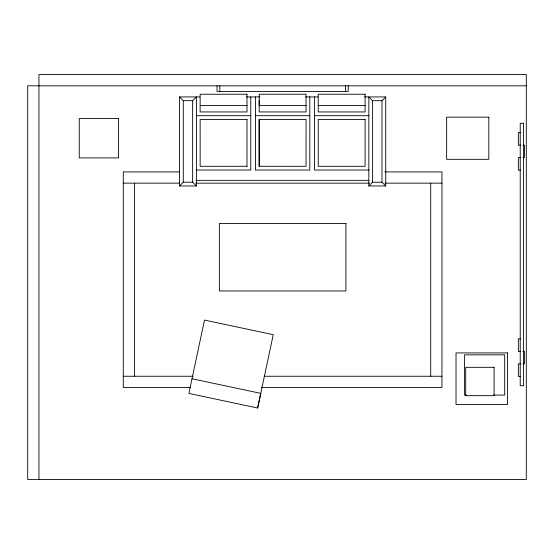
<?xml version="1.0" encoding="UTF-8"?>
<svg xmlns="http://www.w3.org/2000/svg" width="554" height="554" viewBox="0 0 554 554"><rect width="100%" height="100%" fill="white"/><g stroke="black" fill="none" stroke-linecap="round" stroke-linejoin="round"><path stroke-width="0.83" d="M257.645 408.028L273.261 334.685L204.488 320.087L188.893 393.416L257.645 408.028L260.789 393.368L192.009 378.749M196.393 185.964L192.64 182.218L192.64 100.676L196.393 96.929L196.393 185.964L179.538 185.964L179.538 96.929L199.842 96.929M179.538 185.964L183.284 182.218L183.284 100.676L179.538 96.929M368.846 185.964L372.593 182.218L372.593 100.676L368.846 96.929L368.846 185.964L385.723 185.964L381.976 182.218L381.976 100.676L385.723 96.929L364.532 96.929M526.3 85.815L27.7 85.815L27.7 479.452L526.3 479.452L526.3 74.548L38.939 74.548L38.939 479.452M246.405 96.929L259.75 96.929M305.489 96.929L317.968 96.929M183.284 100.676L192.64 100.676M372.593 100.676L381.976 100.676M200.153 105.475L247.001 105.475M306.043 105.475L259.196 105.475L259.196 94.235L306.043 94.235L306.057 111.943L259.182 111.943L259.182 100.676M318.231 105.475L365.107 105.475M196.393 115.689L250.768 115.689M255.429 115.689L309.804 115.689M314.492 115.689L368.846 115.689M247.015 119.435L200.139 119.435L200.153 166.304L247.015 166.29M259.182 119.435L306.057 119.435L306.043 166.304L259.182 166.29L259.182 119.435L259.196 166.304M520.684 132.662L518.35 132.662L518.35 145.162L520.684 145.162M522.872 145.162L524.444 145.162L524.444 157.661L522.872 157.661M520.684 157.661L518.35 157.661L518.35 170.154L520.684 170.154M196.393 170.036L250.768 170.036L250.768 96.929M368.846 170.036L314.492 170.036L314.492 96.929M179.42 171.92L123.286 171.92L123.286 387.488L190.645 387.488M384.954 171.92L441.954 171.92L441.954 387.488L261.46 387.488M196.393 180.348L368.846 180.348M183.284 182.218L192.64 182.218M372.593 182.218L381.976 182.218M123.286 183.152L179.441 183.152M195.825 183.152L369.414 183.152M384.954 183.152L441.954 183.152M520.684 338.847L518.35 338.847L518.35 351.347L520.684 351.347M522.872 351.347L524.444 351.347L524.444 363.846L522.872 363.846M520.684 363.846L518.35 363.846L518.35 376.346L520.684 376.346M123.286 376.249L193.263 376.249M264.05 376.249L441.954 376.249M466.212 395.057L464.501 395.057L464.501 354.844L504.708 354.844L504.708 395.057L493.586 395.057M430.714 183.152L430.714 376.249M385.723 96.929L385.723 185.964M348.231 85.815L348.231 91.431L217.009 91.431L217.009 85.815M345.419 85.815L345.419 91.431M309.804 96.929L309.804 170.036L255.429 170.036L255.429 96.929M247.001 119.429L247.001 166.304M219.82 85.815L219.82 91.431M134.546 183.152L134.546 376.249M247.001 94.235L200.153 94.235L200.139 111.943L247.015 111.943L247.001 94.235M365.107 94.235L318.231 94.235L318.245 111.943L365.093 111.943L365.107 94.235M488.829 117.143L446.642 117.143L446.642 159.323L488.829 159.323L488.829 117.143M118.591 118.542L79.243 118.542L79.243 157.918L118.591 157.918L118.591 118.542M365.107 119.429L318.231 119.429L318.231 166.304L365.107 166.304L365.107 119.429M523.488 123.286L520.227 123.286L520.227 385.723L523.488 385.723L523.488 123.286M345.897 223.463L219.363 223.463L219.363 290.954L345.897 290.954L345.897 223.463M507.561 352.919L456.025 352.919L456.025 404.462L507.561 404.462L507.561 352.919M494.092 367.323L465.734 367.323L465.734 395.674L494.092 395.674L494.092 367.323"/></g></svg>
